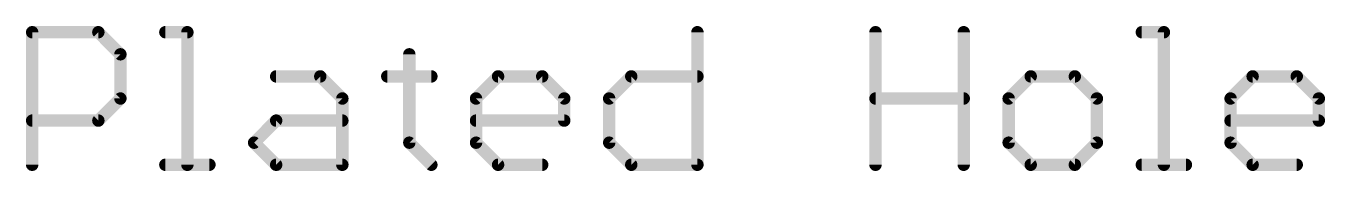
# Model space of a CAD drawing. Extents: x -6.8 to 73.8, y -5.2 to 32.2.
# Drawn here: x 57.73 to 73.7, y 1.78 to 3.56 of the extents above; entities that cross this region are included whole.
import ezdxf

# ---------------------------------------------------------------- set-up
doc = ezdxf.new("R2010")
doc.units = 0
doc.layers.add('21', color=40, linetype='CONTINUOUS')

msp = doc.modelspace()

# ---------------------------------------------------------------- linework, layer by layer
at = {"layer": '21', "const_width": 0.1524}
for points in [[(57.8058, 1.8542), (57.8058, 3.4812)], [(57.8058, 3.4812), (58.6193, 3.4812)], [(58.6193, 3.4812), (58.8905, 3.21)], [(59.443, 3.4812), (59.7141, 3.4812)], [(59.7141, 3.4812), (59.7141, 1.8542)], [(65.9848, 3.4812), (65.9848, 1.8542)], [(68.1745, 1.8542), (68.1745, 3.4812)], [(69.2591, 3.4812), (69.2591, 1.8542)], [(71.4488, 3.4812), (71.72, 3.4812)], [(71.72, 3.4812), (71.72, 1.8542)], [(58.8905, 3.21), (58.8905, 2.6677)], [(62.4427, 3.21), (62.4427, 2.1254)], [(60.8056, 2.9389), (61.3479, 2.9389)], [(61.3479, 2.9389), (61.6191, 2.6677)], [(62.1716, 2.9389), (62.7139, 2.9389)], [(63.263, 2.6677), (63.5342, 2.9389)], [(63.5342, 2.9389), (64.0765, 2.9389)], [(64.0765, 2.9389), (64.3477, 2.6677)], [(64.9002, 2.6677), (65.1713, 2.9389)], [(65.1713, 2.9389), (65.9848, 2.9389)], [(70.0828, 2.9389), (69.8116, 2.6677)], [(70.6251, 2.9389), (70.0828, 2.9389)], [(70.8963, 2.6677), (70.6251, 2.9389)], [(72.5402, 2.6677), (72.8114, 2.9389)], [(72.8114, 2.9389), (73.3537, 2.9389)], [(73.3537, 2.9389), (73.6249, 2.6677)], [(58.8905, 2.6677), (58.6193, 2.3965)], [(61.6191, 2.6677), (61.6191, 1.8542)], [(63.263, 2.1254), (63.263, 2.6677)], [(64.3477, 2.6677), (64.3477, 2.3965)], [(64.9002, 2.1254), (64.9002, 2.6677)], [(68.1745, 2.6677), (69.2591, 2.6677)], [(69.8116, 2.6677), (69.8116, 2.1254)], [(70.8963, 2.1254), (70.8963, 2.6677)], [(72.5402, 2.1254), (72.5402, 2.6677)], [(73.6249, 2.6677), (73.6249, 2.3965)], [(58.6193, 2.3965), (57.8058, 2.3965)], [(60.5344, 2.1254), (60.8056, 2.3965)], [(60.8056, 2.3965), (61.6191, 2.3965)], [(64.3477, 2.3965), (63.263, 2.3965)], [(73.6249, 2.3965), (72.5402, 2.3965)], [(60.8056, 1.8542), (60.5344, 2.1254)], [(62.4427, 2.1254), (62.7139, 1.8542)], [(63.5342, 1.8542), (63.263, 2.1254)], [(65.1713, 1.8542), (64.9002, 2.1254)], [(69.8116, 2.1254), (70.0828, 1.8542)], [(70.6251, 1.8542), (70.8963, 2.1254)], [(72.8114, 1.8542), (72.5402, 2.1254)], [(59.443, 1.8542), (59.9853, 1.8542)], [(61.6191, 1.8542), (60.8056, 1.8542)], [(64.0765, 1.8542), (63.5342, 1.8542)], [(65.9848, 1.8542), (65.1713, 1.8542)], [(70.0828, 1.8542), (70.6251, 1.8542)], [(71.4488, 1.8542), (71.9911, 1.8542)], [(73.3537, 1.8542), (72.8114, 1.8542)]]:
    msp.add_lwpolyline(points, dxfattribs=at)
at = {"layer": '21', "const_width": 0.0762}
for points in [[(57.8439, 3.4812, 1), (57.7677, 3.4812)], [(57.8058, 3.5193, 1), (57.8058, 3.4431)], [(58.6463, 3.5081, 1), (58.5924, 3.4542)], [(58.6193, 3.4431, 1), (58.6193, 3.5193)], [(59.443, 3.5193, 1), (59.443, 3.4431)], [(59.7522, 3.4812, 1), (59.676, 3.4812)], [(59.7141, 3.4431, 1), (59.7141, 3.5193)], [(66.0229, 3.4812, 1), (65.9467, 3.4812)], [(68.2126, 3.4812, 1), (68.1364, 3.4812)], [(69.2972, 3.4812, 1), (69.221, 3.4812)], [(71.4488, 3.5193, 1), (71.4488, 3.4431)], [(71.7581, 3.4812, 1), (71.6819, 3.4812)], [(71.72, 3.4431, 1), (71.72, 3.5193)], [(58.9286, 3.21, 1), (58.8524, 3.21)], [(58.8635, 3.1831, 1), (58.9174, 3.237)], [(62.4808, 3.21, 1), (62.4046, 3.21)], [(60.8056, 2.977, 1), (60.8056, 2.9008)], [(61.3749, 2.9658, 1), (61.321, 2.9119)], [(61.3479, 2.9008, 1), (61.3479, 2.977)], [(62.1716, 2.977, 1), (62.1716, 2.9008)], [(62.7139, 2.9008, 1), (62.7139, 2.977)], [(63.5342, 2.977, 1), (63.5342, 2.9008)], [(63.5611, 2.9119, 1), (63.5072, 2.9658)], [(64.1034, 2.9658, 1), (64.0496, 2.9119)], [(64.0765, 2.9008, 1), (64.0765, 2.977)], [(65.1713, 2.977, 1), (65.1713, 2.9008)], [(65.1983, 2.9119, 1), (65.1444, 2.9658)], [(65.9848, 2.9008, 1), (65.9848, 2.977)], [(70.0828, 2.977, 1), (70.0828, 2.9008)], [(70.1097, 2.9119, 1), (70.0559, 2.9658)], [(70.6521, 2.9658, 1), (70.5982, 2.9119)], [(70.6251, 2.9008, 1), (70.6251, 2.977)], [(72.8114, 2.977, 1), (72.8114, 2.9008)], [(72.8383, 2.9119, 1), (72.7845, 2.9658)], [(73.3807, 2.9658, 1), (73.3268, 2.9119)], [(73.3537, 2.9008, 1), (73.3537, 2.977)], [(58.9174, 2.6408, 1), (58.8635, 2.6946)], [(61.6572, 2.6677, 1), (61.581, 2.6677)], [(61.5921, 2.6408, 1), (61.646, 2.6946)], [(63.3011, 2.6677, 1), (63.2249, 2.6677)], [(63.2361, 2.6946, 1), (63.29, 2.6408)], [(64.3858, 2.6677, 1), (64.3096, 2.6677)], [(64.3207, 2.6408, 1), (64.3746, 2.6946)], [(64.9383, 2.6677, 1), (64.8621, 2.6677)], [(64.8732, 2.6946, 1), (64.9271, 2.6408)], [(68.1745, 2.7058, 1), (68.1745, 2.6296)], [(69.2591, 2.6296, 1), (69.2591, 2.7058)], [(69.8497, 2.6677, 1), (69.7735, 2.6677)], [(69.7847, 2.6946, 1), (69.8386, 2.6408)], [(70.9344, 2.6677, 1), (70.8582, 2.6677)], [(70.8694, 2.6408, 1), (70.9232, 2.6946)], [(72.5783, 2.6677, 1), (72.5021, 2.6677)], [(72.5133, 2.6946, 1), (72.5672, 2.6408)], [(73.663, 2.6677, 1), (73.5868, 2.6677)], [(73.5979, 2.6408, 1), (73.6518, 2.6946)], [(58.8524, 2.6677, 1), (58.9286, 2.6677)], [(57.8058, 2.4346, 1), (57.8058, 2.3584)], [(58.5924, 2.4235, 1), (58.6463, 2.3696)], [(58.6193, 2.3584, 1), (58.6193, 2.4346)], [(60.8056, 2.4346, 1), (60.8056, 2.3584)], [(60.8325, 2.3696, 1), (60.7786, 2.4235)], [(61.6191, 2.3584, 1), (61.6191, 2.4346)], [(63.263, 2.4346, 1), (63.263, 2.3584)], [(64.3096, 2.3965, 1), (64.3858, 2.3965)], [(64.3477, 2.3584, 1), (64.3477, 2.4346)], [(72.5402, 2.4346, 1), (72.5402, 2.3584)], [(73.5868, 2.3965, 1), (73.663, 2.3965)], [(73.6249, 2.3584, 1), (73.6249, 2.4346)], [(60.5614, 2.1523, 1), (60.5075, 2.0984)], [(60.5075, 2.1523, 1), (60.5614, 2.0984)], [(62.4697, 2.1523, 1), (62.4158, 2.0984)], [(62.4046, 2.1254, 1), (62.4808, 2.1254)], [(63.29, 2.1523, 1), (63.2361, 2.0984)], [(63.2249, 2.1254, 1), (63.3011, 2.1254)], [(64.9271, 2.1523, 1), (64.8732, 2.0984)], [(64.8621, 2.1254, 1), (64.9383, 2.1254)], [(69.8386, 2.1523, 1), (69.7847, 2.0984)], [(69.7735, 2.1254, 1), (69.8497, 2.1254)], [(70.8582, 2.1254, 1), (70.9344, 2.1254)], [(70.9232, 2.0984, 1), (70.8694, 2.1523)], [(72.5672, 2.1523, 1), (72.5133, 2.0984)], [(72.5021, 2.1254, 1), (72.5783, 2.1254)], [(59.443, 1.8923, 1), (59.443, 1.8161)], [(59.9853, 1.8161, 1), (59.9853, 1.8923)], [(60.8056, 1.8923, 1), (60.8056, 1.8161)], [(60.7786, 1.8273, 1), (60.8325, 1.8811)], [(61.6191, 1.8161, 1), (61.6191, 1.8923)], [(62.687, 1.8273, 1), (62.7408, 1.8811)], [(63.5342, 1.8923, 1), (63.5342, 1.8161)], [(63.5072, 1.8273, 1), (63.5611, 1.8811)], [(64.0765, 1.8161, 1), (64.0765, 1.8923)], [(65.1713, 1.8923, 1), (65.1713, 1.8161)], [(65.1444, 1.8273, 1), (65.1983, 1.8811)], [(65.9848, 1.8161, 1), (65.9848, 1.8923)], [(70.0828, 1.8923, 1), (70.0828, 1.8161)], [(70.0559, 1.8273, 1), (70.1097, 1.8811)], [(70.5982, 1.8811, 1), (70.6521, 1.8273)], [(70.6251, 1.8161, 1), (70.6251, 1.8923)], [(71.4488, 1.8923, 1), (71.4488, 1.8161)], [(71.9911, 1.8161, 1), (71.9911, 1.8923)], [(72.8114, 1.8923, 1), (72.8114, 1.8161)], [(72.7845, 1.8273, 1), (72.8383, 1.8811)], [(73.3537, 1.8161, 1), (73.3537, 1.8923)], [(57.7677, 1.8542, 1), (57.8439, 1.8542)], [(59.676, 1.8542, 1), (59.7522, 1.8542)], [(61.581, 1.8542, 1), (61.6572, 1.8542)], [(65.9467, 1.8542, 1), (66.0229, 1.8542)], [(68.1364, 1.8542, 1), (68.2126, 1.8542)], [(69.221, 1.8542, 1), (69.2972, 1.8542)], [(71.6819, 1.8542, 1), (71.7581, 1.8542)]]:
    msp.add_lwpolyline(points, format="xyb", dxfattribs=at)

doc.saveas('drawing.dxf')
